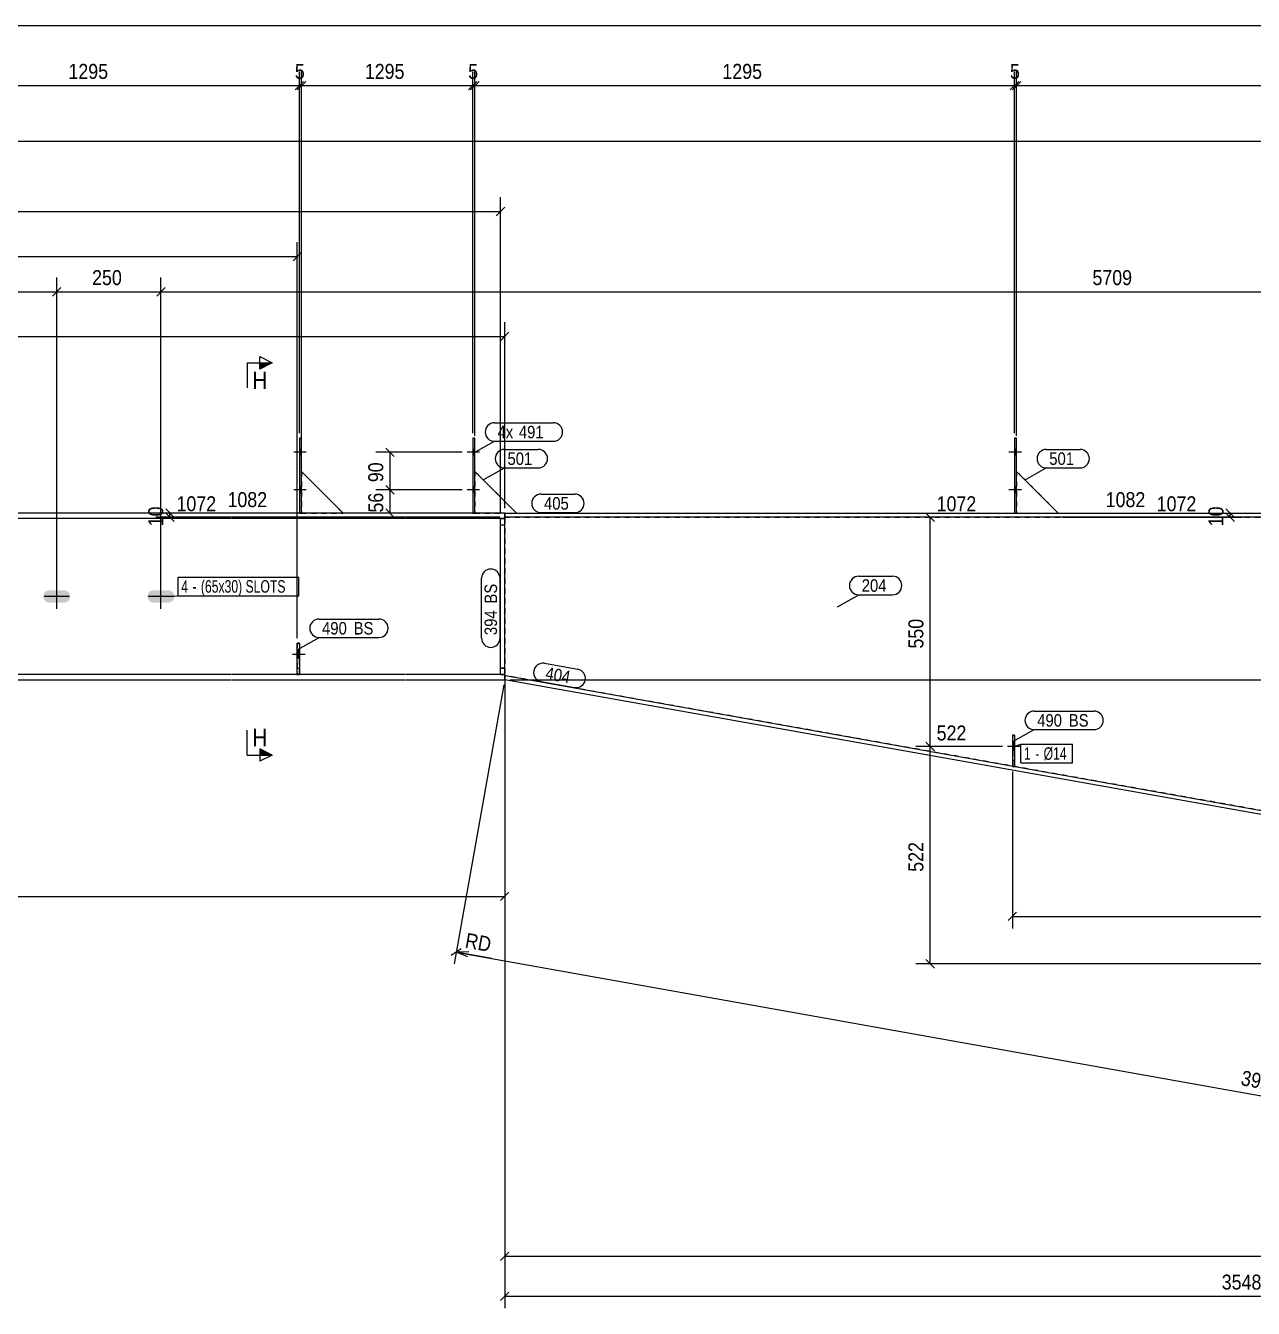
# Model space of a CAD drawing. Header units: millimetres. Extents: x 2 to 1174, y 1 to 825.
# Drawn here: x 625.7 to 871.2, y 282.7 to 539.2 of the extents above; entities that cross this region are included whole.
import ezdxf

# ---------------------------------------------------------------- set-up
doc = ezdxf.new("R2010")
doc.units = ezdxf.units.MM
for name, pattern in [('XKITLINE00', [0]), ('XKITLINE01', [4, 1, -1, 1, -1]), ('XKITLINE02', [4, 2, -2])]:
    doc.linetypes.add(name, pattern=pattern)
for name, color, linetype, lineweight in [('Bolt', 3, 'Continuous', 0), ('BoltMark', 7, 'Continuous', 0), ('Dimensions', 7, 'Continuous', 0), ('Part', 2, 'Continuous', 0), ('PartMark', 7, 'Continuous', 0), ('Section', 6, 'Continuous', 0)]:
    doc.layers.add(name, color=color, linetype=linetype, lineweight=lineweight)
doc.styles.add('ARIAL', font='ARIAL.TTF')
doc.styles.add('ARIAL_NARROW', font='ARIALN.TTF')

# ---------------------------------------------------------------- blocks, each defined once
blk = doc.blocks.new('*A14')
at = {"layer": 'Part', "color": 2, "linetype": 'XKITLINE00', "lineweight": 0}
for p, q in [((823.82, 456.72), (823.4, 456.72)), ((823.4, 456.72), (823.4, 441.72)), ((823.82, 441.72), (823.82, 456.72))]:
    blk.add_line(p, q, dxfattribs=at)
at = {"layer": 'Part', "color": 7, "linetype": 'XKITLINE01', "lineweight": 0}
blk.add_line((823.4, 441.72), (823.82, 441.72), dxfattribs=at)
blk = doc.blocks.new('*A44')
at = {"layer": 'Part', "color": 2, "linetype": 'XKITLINE00', "lineweight": 0}
for p, q in [((679.99, 409.47), (679.99, 415.72)), ((679.99, 415.72), (680.4, 415.72)), ((680.4, 415.72), (680.4, 409.47))]:
    blk.add_line(p, q, dxfattribs=at)
at = {"layer": 'Part', "color": 7, "linetype": 'XKITLINE01', "lineweight": 0}
for p, q in [((679.99, 410.72), (680.4, 410.72)), ((680.4, 409.47), (679.99, 409.47))]:
    blk.add_line(p, q, dxfattribs=at)
blk = doc.blocks.new('*A45')
at = {"layer": 'Part', "color": 7, "linetype": 'XKITLINE01', "lineweight": 0}
for p, q in [((679.99, 415.72), (679.99, 409.47)), ((680.4, 415.72), (679.99, 415.72)), ((680.4, 409.47), (680.4, 415.72)), ((679.99, 410.72), (680.4, 410.72)), ((679.99, 409.47), (680.4, 409.47))]:
    blk.add_line(p, q, dxfattribs=at)
blk = doc.blocks.new('*A46')
at = {"layer": 'Part', "color": 2, "linetype": 'XKITLINE00', "lineweight": 0}
blk.add_line((689.15, 441.72), (680.82, 450.06), dxfattribs=at)
at = {"layer": 'Part', "color": 7, "linetype": 'XKITLINE01', "lineweight": 0}
for p, q in [((680.82, 450.06), (680.82, 441.72)), ((680.82, 450.06), (680.82, 450.06)), ((680.82, 450.06), (689.15, 441.72)), ((680.82, 441.72), (680.82, 450.06)), ((680.82, 441.72), (689.15, 441.72))]:
    blk.add_line(p, q, dxfattribs=at)
blk = doc.blocks.new('*A47')
at = {"layer": 'Part', "color": 2, "linetype": 'XKITLINE00', "lineweight": 0}
for p, q in [((680.82, 456.72), (680.4, 456.72)), ((680.4, 456.72), (680.4, 441.72)), ((680.82, 441.72), (680.82, 456.72))]:
    blk.add_line(p, q, dxfattribs=at)
at = {"layer": 'Part', "color": 7, "linetype": 'XKITLINE01', "lineweight": 0}
blk.add_line((680.4, 441.72), (680.82, 441.72), dxfattribs=at)
blk = doc.blocks.new('*A54')
at = {"layer": 'Part', "color": 7, "linetype": 'XKITLINE01', "lineweight": 0}
for p, q in [((721.47, 409.24), (721.47, 440.89)), ((721.47, 440.89), (1054.04, 440.89)), ((1044.62, 351.58), (721.61, 409.21))]:
    blk.add_line(p, q, dxfattribs=at)
at = {"layer": 'Part', "color": 2, "linetype": 'XKITLINE00', "lineweight": 0}
blk.add_line((721.61, 409.21), (721.47, 409.24), dxfattribs=at)
blk = doc.blocks.new('*A55')
at = {"layer": 'Part', "color": 2, "linetype": 'XKITLINE00', "lineweight": 0}
for p, q in [((720.63, 409.47), (720.63, 440.64)), ((721.47, 409.47), (721.47, 440.64))]:
    blk.add_line(p, q, dxfattribs=at)
at = {"layer": 'Part', "color": 7, "linetype": 'XKITLINE01', "lineweight": 0}
for p, q in [((720.63, 440.64), (721.47, 440.64)), ((720.63, 439.39), (721.47, 439.39)), ((720.63, 410.72), (721.47, 410.72)), ((720.63, 409.47), (721.47, 409.47))]:
    blk.add_line(p, q, dxfattribs=at)
blk = doc.blocks.new('*A56')
at = {"layer": 'Part', "color": 7, "linetype": 'XKITLINE01', "lineweight": 0}
for p, q in [((720.63, 409.47), (720.63, 440.64)), ((720.63, 440.64), (721.47, 440.64)), ((720.63, 439.39), (721.47, 439.39)), ((721.47, 440.64), (721.47, 409.47)), ((721.47, 410.72), (720.63, 410.72)), ((721.47, 409.47), (720.63, 409.47))]:
    blk.add_line(p, q, dxfattribs=at)
blk = doc.blocks.new('*A57')
at = {"layer": 'Part', "color": 2, "linetype": 'XKITLINE00', "lineweight": 0}
for p, q in [((721.47, 408.39), (721.61, 409.21)), ((1044.47, 350.76), (721.47, 408.39)), ((721.61, 409.21), (1044.62, 351.58))]:
    blk.add_line(p, q, dxfattribs=at)
blk = doc.blocks.new('*A58')
at = {"layer": 'Part', "color": 2, "linetype": 'XKITLINE00', "lineweight": 0}
for p, q in [((721.47, 441.72), (1054.04, 441.72)), ((721.47, 440.89), (721.47, 441.72)), ((1054.04, 440.89), (721.47, 440.89))]:
    blk.add_line(p, q, dxfattribs=at)
blk = doc.blocks.new('*A63')
at = {"layer": 'Bolt'}
for points in [[(629.27, 424.58), (629.18, 425.06), (629.27, 425.53), (629.54, 425.94), (629.95, 426.21), (630.43, 426.31), (633.34, 426.31), (633.82, 426.21), (634.23, 425.94), (634.5, 425.53), (634.59, 425.06), (634.5, 424.58), (634.23, 424.17), (633.82, 423.9), (633.34, 423.81), (630.43, 423.81), (629.95, 423.9), (629.54, 424.17)], [(650.11, 424.58), (650.01, 425.06), (650.11, 425.53), (650.38, 425.94), (650.78, 426.21), (651.26, 426.31), (654.18, 426.31), (654.66, 426.21), (655.06, 425.94), (655.33, 425.53), (655.43, 425.06), (655.33, 424.58), (655.06, 424.17), (654.66, 423.9), (654.18, 423.81), (651.26, 423.81), (650.78, 423.9), (650.38, 424.17)]]:
    blk.add_hatch(color=3, dxfattribs=at).paths.add_polyline_path(points, flags=17)
at = {"layer": 'Bolt', "color": 3, "linetype": 'XKITLINE00', "lineweight": 0}
for p, q in [((631.89, 422.56), (631.89, 427.56)), ((652.72, 422.56), (652.72, 427.56)), ((634.39, 425.06), (629.39, 425.06)), ((655.22, 425.06), (650.22, 425.06))]:
    blk.add_line(p, q, dxfattribs=at)
blk = doc.blocks.new('*A69')
at = {"layer": 'Bolt'}
for points in [[(715.07, 454.47), (715.49, 454.47), (715.49, 453.31), (715.07, 453.31)], [(715.07, 454.47), (715.49, 454.47), (715.49, 453.31), (715.07, 453.31)], [(715.07, 446.97), (715.49, 446.97), (715.49, 445.81), (715.07, 445.81)], [(715.07, 446.97), (715.49, 446.97), (715.49, 445.81), (715.07, 445.81)]]:
    blk.add_hatch(color=3, dxfattribs=at).paths.add_polyline_path(points, flags=17)
at = {"layer": 'Bolt', "color": 3, "linetype": 'XKITLINE00', "lineweight": 0}
for p, q in [((715.49, 454.47), (715.07, 454.47)), ((715.49, 454.47), (715.07, 454.47)), ((716.45, 453.89), (713.95, 453.89)), ((716.45, 453.89), (713.95, 453.89)), ((715.49, 453.31), (715.07, 453.31)), ((715.49, 453.31), (715.07, 453.31)), ((715.49, 446.97), (715.07, 446.97)), ((715.49, 446.97), (715.07, 446.97)), ((716.45, 446.39), (713.95, 446.39)), ((716.45, 446.39), (713.95, 446.39)), ((715.49, 445.81), (715.07, 445.81)), ((715.49, 445.81), (715.07, 445.81))]:
    blk.add_line(p, q, dxfattribs=at)
blk = doc.blocks.new('*A70')
at = {"layer": 'Bolt'}
blk.add_hatch(color=3, dxfattribs=at).paths.add_polyline_path([(823.4, 394.23), (822.99, 394.23), (822.99, 395.87), (823.4, 395.87)], flags=17)
at = {"layer": 'Bolt', "color": 3, "linetype": 'XKITLINE00', "lineweight": 0}
for p, q in [((823.4, 395.87), (822.99, 395.87)), ((824.53, 395.05), (822.03, 395.05)), ((823.4, 394.23), (822.99, 394.23))]:
    blk.add_line(p, q, dxfattribs=at)
blk = doc.blocks.new('*A71')
at = {"layer": 'Bolt', "color": 3, "linetype": 'XKITLINE02', "lineweight": 0}
for p, q in [((823.4, 395.87), (822.99, 395.87)), ((824.53, 395.05), (822.03, 395.05)), ((823.4, 394.23), (822.99, 394.23))]:
    blk.add_line(p, q, dxfattribs=at)
blk = doc.blocks.new('*A72')
at = {"layer": 'Bolt'}
for points in [[(823.4, 454.47), (823.82, 454.47), (823.82, 453.31), (823.4, 453.31)], [(823.4, 454.47), (823.82, 454.47), (823.82, 453.31), (823.4, 453.31)], [(823.4, 446.97), (823.82, 446.97), (823.82, 445.81), (823.4, 445.81)], [(823.4, 446.97), (823.82, 446.97), (823.82, 445.81), (823.4, 445.81)]]:
    blk.add_hatch(color=3, dxfattribs=at).paths.add_polyline_path(points, flags=17)
at = {"layer": 'Bolt', "color": 3, "linetype": 'XKITLINE00', "lineweight": 0}
for p, q in [((823.82, 454.47), (823.4, 454.47)), ((823.82, 454.47), (823.4, 454.47)), ((824.79, 453.89), (822.29, 453.89)), ((824.79, 453.89), (822.29, 453.89)), ((823.82, 453.31), (823.4, 453.31)), ((823.82, 453.31), (823.4, 453.31)), ((823.82, 446.97), (823.4, 446.97)), ((823.82, 446.97), (823.4, 446.97)), ((824.79, 446.39), (822.29, 446.39)), ((824.79, 446.39), (822.29, 446.39)), ((823.82, 445.81), (823.4, 445.81)), ((823.82, 445.81), (823.4, 445.81))]:
    blk.add_line(p, q, dxfattribs=at)
blk = doc.blocks.new('*A91')
at = {"layer": 'Bolt'}
blk.add_hatch(color=3, dxfattribs=at).paths.add_polyline_path([(680.4, 412.65), (679.99, 412.65), (679.99, 414.29), (680.4, 414.29)], flags=17)
at = {"layer": 'Bolt', "color": 3, "linetype": 'XKITLINE00', "lineweight": 0}
for p, q in [((681.53, 413.47), (679.03, 413.47)), ((680.4, 414.29), (679.99, 414.29)), ((680.4, 412.65), (679.99, 412.65))]:
    blk.add_line(p, q, dxfattribs=at)
blk = doc.blocks.new('*A92')
at = {"layer": 'Bolt', "color": 3, "linetype": 'XKITLINE02', "lineweight": 0}
for p, q in [((681.53, 413.47), (679.03, 413.47)), ((680.4, 414.29), (679.99, 414.29)), ((680.4, 412.65), (679.99, 412.65))]:
    blk.add_line(p, q, dxfattribs=at)
blk = doc.blocks.new('*A93')
at = {"layer": 'Bolt'}
for points in [[(680.4, 454.47), (680.82, 454.47), (680.82, 453.31), (680.4, 453.31)], [(680.4, 454.47), (680.82, 454.47), (680.82, 453.31), (680.4, 453.31)], [(680.4, 446.97), (680.82, 446.97), (680.82, 445.81), (680.4, 445.81)], [(680.4, 446.97), (680.82, 446.97), (680.82, 445.81), (680.4, 445.81)]]:
    blk.add_hatch(color=3, dxfattribs=at).paths.add_polyline_path(points, flags=17)
at = {"layer": 'Bolt', "color": 3, "linetype": 'XKITLINE00', "lineweight": 0}
for p, q in [((680.82, 454.47), (680.4, 454.47)), ((680.82, 454.47), (680.4, 454.47)), ((681.79, 453.89), (679.29, 453.89)), ((681.79, 453.89), (679.29, 453.89)), ((680.82, 453.31), (680.4, 453.31)), ((680.82, 453.31), (680.4, 453.31)), ((680.82, 446.97), (680.4, 446.97)), ((680.82, 446.97), (680.4, 446.97)), ((681.79, 446.39), (679.29, 446.39)), ((681.79, 446.39), (679.29, 446.39)), ((680.82, 445.81), (680.4, 445.81)), ((680.82, 445.81), (680.4, 445.81))]:
    blk.add_line(p, q, dxfattribs=at)
blk = doc.blocks.new('*A96')
at = {"layer": 'Part', "color": 2, "linetype": 'XKITLINE00', "lineweight": 0}
for p, q in [((666.72, 441.72), (617.89, 441.72)), ((701.65, 441.72), (666.82, 441.72)), ((721.47, 441.72), (701.75, 441.72)), ((666.72, 440.64), (617.89, 440.64)), ((701.65, 440.64), (666.82, 440.64)), ((721.47, 440.64), (701.75, 440.64)), ((721.47, 440.89), (721.47, 440.64)), ((666.72, 409.47), (617.89, 409.47)), ((617.89, 408.39), (666.72, 408.39)), ((701.65, 409.47), (666.82, 409.47)), ((666.82, 408.39), (701.65, 408.39)), ((721.47, 409.47), (701.75, 409.47)), ((701.75, 408.39), (721.47, 408.39)), ((721.47, 408.39), (721.47, 409.47))]:
    blk.add_line(p, q, dxfattribs=at)
at = {"layer": 'Part', "color": 7, "linetype": 'XKITLINE01', "lineweight": 0}
for p, q in [((721.47, 441.72), (721.47, 440.89)), ((721.47, 440.64), (721.47, 409.47))]:
    blk.add_line(p, q, dxfattribs=at)
blk = doc.blocks.new('*A103')
at = {"layer": 'Part', "color": 2, "linetype": 'XKITLINE00', "lineweight": 0}
blk.add_line((723.82, 441.72), (715.49, 450.06), dxfattribs=at)
at = {"layer": 'Part', "color": 7, "linetype": 'XKITLINE01', "lineweight": 0}
for p, q in [((715.49, 450.06), (715.49, 441.72)), ((715.49, 450.06), (715.49, 450.06)), ((715.49, 450.06), (723.82, 441.72)), ((715.49, 441.72), (715.49, 450.06)), ((715.49, 441.72), (723.82, 441.72))]:
    blk.add_line(p, q, dxfattribs=at)
blk = doc.blocks.new('*A104')
at = {"layer": 'Part', "color": 2, "linetype": 'XKITLINE00', "lineweight": 0}
for p, q in [((715.49, 456.72), (715.07, 456.72)), ((715.07, 456.72), (715.07, 441.72)), ((715.49, 441.72), (715.49, 456.72))]:
    blk.add_line(p, q, dxfattribs=at)
at = {"layer": 'Part', "color": 7, "linetype": 'XKITLINE01', "lineweight": 0}
blk.add_line((715.07, 441.72), (715.49, 441.72), dxfattribs=at)
blk = doc.blocks.new('*A105')
at = {"layer": 'Part', "color": 2, "linetype": 'XKITLINE00', "lineweight": 0}
for p, q in [((823.4, 397.3), (822.99, 397.3)), ((822.99, 397.3), (822.99, 391.12)), ((823.4, 397.3), (823.4, 391.05))]:
    blk.add_line(p, q, dxfattribs=at)
at = {"layer": 'Part', "color": 7, "linetype": 'XKITLINE01', "lineweight": 0}
for p, q in [((822.99, 392.3), (823.4, 392.3)), ((822.99, 391.05), (822.99, 391.12)), ((823.4, 391.05), (822.99, 391.05))]:
    blk.add_line(p, q, dxfattribs=at)
blk = doc.blocks.new('*A106')
at = {"layer": 'Part', "color": 7, "linetype": 'XKITLINE01', "lineweight": 0}
for p, q in [((822.99, 397.3), (822.99, 391.05)), ((823.4, 397.3), (822.99, 397.3)), ((823.4, 391.05), (823.4, 397.3)), ((822.99, 392.3), (823.4, 392.3)), ((822.99, 391.05), (823.4, 391.05))]:
    blk.add_line(p, q, dxfattribs=at)
blk = doc.blocks.new('*A107')
at = {"layer": 'Part', "color": 2, "linetype": 'XKITLINE00', "lineweight": 0}
blk.add_line((832.15, 441.72), (823.82, 450.06), dxfattribs=at)
at = {"layer": 'Part', "color": 7, "linetype": 'XKITLINE01', "lineweight": 0}
for p, q in [((823.82, 450.06), (823.82, 441.72)), ((823.82, 450.06), (823.82, 450.06)), ((823.82, 450.06), (832.15, 441.72)), ((823.82, 441.72), (823.82, 450.06)), ((823.82, 441.72), (832.15, 441.72))]:
    blk.add_line(p, q, dxfattribs=at)
blk = doc.blocks.new('*A273')
at = {"layer": 'Dimensions', "color": 7, "linetype": 'XKITLINE00', "lineweight": 0}
blk.add_line((53.67, 539.23), (1056.86, 539.23), dxfattribs=at)
blk = doc.blocks.new('*A277')
at = {"layer": 'Dimensions', "color": 7, "linetype": 'XKITLINE00', "lineweight": 0}
for p, q in [((652.72, 426.06), (652.72, 488.83)), ((653.57, 486.83), (651.87, 485.13)), ((652.72, 485.98), (1034.14, 485.98))]:
    blk.add_line(p, q, dxfattribs=at)
at = {"layer": 'Dimensions', "color": 3}
blk.add_point((652.72, 485.98), dxfattribs=at)
at = {"layer": 'Dimensions', "color": 3, "style": 'ARIAL', "width": 0.85}
blk.add_text('5709', height=3, dxfattribs=at).set_placement((838.98, 487.33))
blk = doc.blocks.new('*A278')
at = {"layer": 'Dimensions', "color": 7, "linetype": 'XKITLINE00', "lineweight": 0}
for p, q in [((680.82, 451.06), (680.82, 530.08)), ((715.07, 457.72), (715.07, 530.08)), ((681.67, 528.08), (679.97, 526.38)), ((680.82, 527.23), (715.07, 527.23)), ((715.92, 528.08), (714.22, 526.38))]:
    blk.add_line(p, q, dxfattribs=at)
at = {"layer": 'Dimensions', "color": 3}
for p in [(680.82, 527.23), (715.07, 527.23)]:
    blk.add_point(p, dxfattribs=at)
at = {"layer": 'Dimensions', "color": 3, "style": 'ARIAL', "width": 0.85}
blk.add_text('1295', height=3, dxfattribs=at).set_placement((693.49, 528.58))
blk = doc.blocks.new('*A279')
at = {"layer": 'Dimensions', "color": 7, "linetype": 'XKITLINE00', "lineweight": 0}
blk.add_line((62.53, 516.13), (1054.04, 516.13), dxfattribs=at)
blk = doc.blocks.new('*A280')
at = {"layer": 'Dimensions', "color": 7, "linetype": 'XKITLINE00', "lineweight": 0}
for p, q in [((721.48, 502.89), (719.78, 501.19)), ((720.63, 441.64), (720.63, 504.89)), ((346.72, 502.04), (720.63, 502.04))]:
    blk.add_line(p, q, dxfattribs=at)
at = {"layer": 'Dimensions', "color": 3}
blk.add_point((720.63, 502.04), dxfattribs=at)
blk = doc.blocks.new('*A281')
at = {"layer": 'Dimensions', "color": 7, "linetype": 'XKITLINE00', "lineweight": 0}
for p, q in [((714.49, 441.72), (651.68, 441.72)), ((653.68, 442.57), (655.38, 440.87)), ((653.68, 441.74), (655.38, 440.04)), ((654.53, 440.89), (654.53, 441.72)), ((720.47, 440.89), (651.68, 440.89))]:
    blk.add_line(p, q, dxfattribs=at)
at = {"layer": 'Dimensions', "color": 3}
for p in [(654.53, 441.72), (654.53, 440.89)]:
    blk.add_point(p, dxfattribs=at)
at = {"layer": 'Dimensions', "color": 3, "style": 'ARIAL', "width": 0.85}
for s, p in [('1072', (655.83, 442.09)), ('1082', (666.03, 442.92))]:
    blk.add_text(s, height=3, dxfattribs=at).set_placement(p)
blk.add_text('10', height=3, rotation=90.0002, dxfattribs=at).set_placement((653.18, 439.08))
blk = doc.blocks.new('*A282')
at = {"layer": 'Dimensions', "color": 7, "linetype": 'XKITLINE00', "lineweight": 0}
for p, q in [((697.68, 447.24), (699.38, 445.54)), ((712.95, 446.39), (695.68, 446.39)), ((698.53, 441.72), (698.53, 446.39)), ((720.47, 441.72), (695.68, 441.72)), ((697.68, 442.57), (699.38, 440.87))]:
    blk.add_line(p, q, dxfattribs=at)
at = {"layer": 'Dimensions', "color": 3}
for p in [(698.53, 446.39), (698.53, 441.72)]:
    blk.add_point(p, dxfattribs=at)
at = {"layer": 'Dimensions', "color": 3, "style": 'ARIAL', "width": 0.85}
blk.add_text('56', height=3, rotation=90.0002, dxfattribs=at).set_placement((697.18, 441.83))
blk = doc.blocks.new('*A283')
at = {"layer": 'Dimensions', "color": 7, "linetype": 'XKITLINE00', "lineweight": 0}
for p, q in [((697.68, 454.74), (699.38, 453.04)), ((712.95, 453.89), (695.68, 453.89)), ((698.53, 446.39), (698.53, 453.89)), ((697.68, 447.24), (699.38, 445.54)), ((712.95, 446.39), (695.68, 446.39))]:
    blk.add_line(p, q, dxfattribs=at)
at = {"layer": 'Dimensions', "color": 3}
for p in [(698.53, 453.89), (698.53, 446.39)]:
    blk.add_point(p, dxfattribs=at)
at = {"layer": 'Dimensions', "color": 3, "style": 'ARIAL', "width": 0.85}
blk.add_text('90', height=3, rotation=90.0002, dxfattribs=at).set_placement((697.18, 447.91))
blk = doc.blocks.new('*A284')
at = {"layer": 'Dimensions', "color": 7, "linetype": 'XKITLINE00', "lineweight": 0}
for p, q in [((721.47, 442.72), (721.47, 479.91)), ((722.31, 477.9), (720.62, 476.21)), ((62.53, 477.06), (721.47, 477.06))]:
    blk.add_line(p, q, dxfattribs=at)
at = {"layer": 'Dimensions', "color": 3}
blk.add_point((721.47, 477.06), dxfattribs=at)
blk = doc.blocks.new('*A285')
at = {"layer": 'Dimensions', "color": 7, "linetype": 'XKITLINE00', "lineweight": 0}
for p, q in [((721.47, 407.39), (721.47, 362.66)), ((96.72, 365.06), (721.47, 365.06)), ((722.31, 365.9), (720.62, 364.21))]:
    blk.add_line(p, q, dxfattribs=at)
at = {"layer": 'Dimensions', "color": 3}
blk.add_point((721.47, 365.06), dxfattribs=at)
blk = doc.blocks.new('*A291')
at = {"layer": 'Dimensions', "color": 7, "linetype": 'XKITLINE00', "lineweight": 0}
for p, q in [((631.89, 426.06), (631.89, 488.83)), ((652.72, 426.06), (652.72, 488.83)), ((632.73, 486.83), (631.04, 485.13)), ((631.89, 485.98), (652.72, 485.98)), ((653.57, 486.83), (651.87, 485.13))]:
    blk.add_line(p, q, dxfattribs=at)
at = {"layer": 'Dimensions', "color": 3}
for p in [(631.89, 485.98), (652.72, 485.98)]:
    blk.add_point(p, dxfattribs=at)
at = {"layer": 'Dimensions', "color": 3, "style": 'ARIAL', "width": 0.85}
blk.add_text('250', height=3, dxfattribs=at).set_placement((638.96, 487.33))
blk = doc.blocks.new('*A310')
at = {"layer": 'Dimensions', "color": 7, "linetype": 'XKITLINE00', "lineweight": 0}
for p, q in [((596.95, 451.06), (596.95, 530.08)), ((680.4, 457.72), (680.4, 530.08)), ((597.8, 528.08), (596.1, 526.38)), ((596.95, 527.23), (680.4, 527.23)), ((681.25, 528.08), (679.55, 526.38))]:
    blk.add_line(p, q, dxfattribs=at)
at = {"layer": 'Dimensions', "color": 3}
for p in [(596.95, 527.23), (680.4, 527.23)]:
    blk.add_point(p, dxfattribs=at)
at = {"layer": 'Dimensions', "color": 3, "style": 'ARIAL', "width": 0.85}
blk.add_text('1295', height=3, dxfattribs=at).set_placement((634.23, 528.58))
blk = doc.blocks.new('*A311')
at = {"layer": 'Dimensions', "color": 7, "linetype": 'XKITLINE00', "lineweight": 0}
for p, q in [((680.4, 457.72), (680.4, 530.08)), ((680.82, 451.06), (680.82, 530.08)), ((681.25, 528.08), (679.55, 526.38)), ((681.67, 528.08), (679.97, 526.38)), ((680.4, 527.23), (680.82, 527.23))]:
    blk.add_line(p, q, dxfattribs=at)
at = {"layer": 'Dimensions', "color": 3}
for p in [(680.4, 527.23), (680.82, 527.23)]:
    blk.add_point(p, dxfattribs=at)
at = {"layer": 'Dimensions', "color": 3, "style": 'ARIAL', "width": 0.85}
blk.add_text('5', height=3, dxfattribs=at).set_placement((679.5, 528.58))
blk = doc.blocks.new('*A315')
at = {"layer": 'Dimensions', "color": 7, "linetype": 'XKITLINE00', "lineweight": 0}
for p, q in [((561.45, 416.72), (561.45, 495.91)), ((679.99, 416.72), (679.99, 495.91)), ((562.3, 493.9), (560.6, 492.21)), ((561.45, 493.06), (679.99, 493.06)), ((680.83, 493.9), (679.14, 492.21))]:
    blk.add_line(p, q, dxfattribs=at)
at = {"layer": 'Dimensions', "color": 3}
for p in [(561.45, 493.06), (679.99, 493.06)]:
    blk.add_point(p, dxfattribs=at)
at = {"layer": 'Dimensions', "color": 3, "style": 'ARIAL', "width": 0.85}
blk.add_text('2600', height=3, dxfattribs=at).set_placement((616.27, 494.41))
blk = doc.blocks.new('*A321')
at = {"layer": 'BoltMark', "color": 7, "linetype": 'XKITLINE00', "lineweight": 0}
for p, q in [((656.18, 428.91), (680.3, 428.91)), ((656.18, 425.21), (656.18, 428.91)), ((680.3, 425.21), (680.3, 428.91)), ((652.72, 425.06), (656.18, 425.21)), ((656.18, 425.21), (680.3, 425.21))]:
    blk.add_line(p, q, dxfattribs=at)
at = {"layer": 'BoltMark', "color": 3, "style": 'ARIAL_NARROW', "width": 0.85}
for s, p in [('4', (656.78, 425.81)), ('-', (659.05, 425.81)), ('(65x30) SLOTS', (660.71, 425.81))]:
    blk.add_text(s, height=2.5, dxfattribs=at).set_placement(p)
blk = doc.blocks.new('*A328')
at = {"layer": 'PartMark', "color": 7, "linetype": 'XKITLINE00', "lineweight": 0}
for p, q in [((684.34, 420.54), (696.3, 420.54)), ((680.09, 414.45), (684.34, 416.84)), ((684.34, 416.84), (696.3, 416.84))]:
    blk.add_line(p, q, dxfattribs=at)
for centre, start, end in [((684.34, 418.69), 90, 270), ((696.3, 418.69), 270, 90)]:
    blk.add_arc(centre, 1.85, start, end, dxfattribs=at)
at = {"layer": 'PartMark', "color": 3, "style": 'ARIAL', "width": 0.85}
for s, p in [('490', (684.94, 417.44)), ('BS', (691.25, 417.44))]:
    blk.add_text(s, height=2.5, dxfattribs=at).set_placement(p)
blk = doc.blocks.new('*A337')
at = {"layer": 'Section'}
for points in [[(672.49, 471.78), (674.99, 471.78), (672.49, 470.53)], [(672.49, 394.58), (674.99, 393.33), (672.49, 393.33)]]:
    blk.add_hatch(color=3, dxfattribs=at).paths.add_polyline_path(points, flags=17)
at = {"layer": 'Section', "color": 3, "linetype": 'XKITLINE00', "lineweight": 0}
for p, q in [((672.49, 470.53), (672.49, 473.03)), ((672.49, 473.03), (674.99, 471.78)), ((674.99, 471.78), (672.49, 470.53)), ((674.99, 393.33), (672.49, 394.58)), ((672.49, 394.58), (672.49, 392.08)), ((674.99, 393.33), (672.49, 392.08))]:
    blk.add_line(p, q, dxfattribs=at)
at = {"layer": 'Section', "color": 1, "linetype": 'XKITLINE00', "lineweight": 0}
for p, q in [((669.99, 471.78), (669.99, 466.78)), ((669.99, 471.78), (674.99, 471.78)), ((669.99, 393.33), (669.99, 398.33)), ((669.99, 393.33), (674.99, 393.33))]:
    blk.add_line(p, q, dxfattribs=at)
at = {"layer": 'Section', "color": 7, "style": 'ARIAL', "width": 0.85}
for p in [(670.99, 466.53), (670.99, 395.08)]:
    blk.add_text('H', height=3.5, dxfattribs=at).set_placement(p)
blk = doc.blocks.new('*A344')
at = {"layer": 'Dimensions', "color": 7, "linetype": 'XKITLINE00', "lineweight": 0}
for p, q in [((429.65, 426.06), (429.65, 488.83)), ((631.89, 426.06), (631.89, 488.83)), ((430.5, 486.83), (428.8, 485.13)), ((429.65, 485.98), (631.89, 485.98)), ((632.73, 486.83), (631.04, 485.13))]:
    blk.add_line(p, q, dxfattribs=at)
at = {"layer": 'Dimensions', "color": 3}
for p in [(429.65, 485.98), (631.89, 485.98)]:
    blk.add_point(p, dxfattribs=at)
at = {"layer": 'Dimensions', "color": 3, "style": 'ARIAL', "width": 0.85}
blk.add_text('6035', height=3, dxfattribs=at).set_placement((526.32, 487.33))
blk = doc.blocks.new('*A347')
at = {"layer": 'Dimensions', "color": 7, "linetype": 'XKITLINE00', "lineweight": 0}
for p, q in [((715.07, 457.72), (715.07, 530.08)), ((715.49, 457.19), (715.49, 530.08)), ((715.92, 528.08), (714.22, 526.38)), ((716.33, 528.08), (714.64, 526.38)), ((715.07, 527.23), (715.49, 527.23))]:
    blk.add_line(p, q, dxfattribs=at)
at = {"layer": 'Dimensions', "color": 3}
for p in [(715.07, 527.23), (715.49, 527.23)]:
    blk.add_point(p, dxfattribs=at)
at = {"layer": 'Dimensions', "color": 3, "style": 'ARIAL', "width": 0.85}
blk.add_text('5', height=3, dxfattribs=at).set_placement((714.16, 528.58))
blk = doc.blocks.new('*A348')
at = {"layer": 'Dimensions', "color": 7, "linetype": 'XKITLINE00', "lineweight": 0}
for p, q in [((715.49, 457.19), (715.49, 530.08)), ((823.4, 457.72), (823.4, 530.08)), ((716.33, 528.08), (714.64, 526.38)), ((715.49, 527.23), (823.4, 527.23)), ((824.25, 528.08), (822.55, 526.38))]:
    blk.add_line(p, q, dxfattribs=at)
at = {"layer": 'Dimensions', "color": 3}
for p in [(715.49, 527.23), (823.4, 527.23)]:
    blk.add_point(p, dxfattribs=at)
at = {"layer": 'Dimensions', "color": 3, "style": 'ARIAL', "width": 0.85}
blk.add_text('1295', height=3, dxfattribs=at).set_placement((764.99, 528.58))
blk = doc.blocks.new('*A349')
at = {"layer": 'Dimensions', "color": 7, "linetype": 'XKITLINE00', "lineweight": 0}
for p, q in [((823.4, 457.72), (823.4, 530.08)), ((823.82, 457.19), (823.82, 530.08)), ((824.25, 528.08), (822.55, 526.38)), ((824.67, 528.08), (822.97, 526.38)), ((823.4, 527.23), (823.82, 527.23))]:
    blk.add_line(p, q, dxfattribs=at)
at = {"layer": 'Dimensions', "color": 3}
for p in [(823.4, 527.23), (823.82, 527.23)]:
    blk.add_point(p, dxfattribs=at)
at = {"layer": 'Dimensions', "color": 3, "style": 'ARIAL', "width": 0.85}
blk.add_text('5', height=3, dxfattribs=at).set_placement((822.5, 528.58))
blk = doc.blocks.new('*A350')
at = {"layer": 'Dimensions', "color": 7, "linetype": 'XKITLINE00', "lineweight": 0}
for p, q in [((823.82, 457.19), (823.82, 530.08)), ((931.74, 457.72), (931.74, 530.08)), ((824.67, 528.08), (822.97, 526.38)), ((823.82, 527.23), (931.74, 527.23)), ((932.58, 528.08), (930.89, 526.38))]:
    blk.add_line(p, q, dxfattribs=at)
at = {"layer": 'Dimensions', "color": 3}
for p in [(823.82, 527.23), (931.74, 527.23)]:
    blk.add_point(p, dxfattribs=at)
at = {"layer": 'Dimensions', "color": 3, "style": 'ARIAL', "width": 0.85}
blk.add_text('1295', height=3, dxfattribs=at).set_placement((873.33, 528.58))
blk = doc.blocks.new('*A357')
at = {"layer": 'Dimensions', "color": 7, "linetype": 'XKITLINE00', "lineweight": 0}
for p, q in [((721.47, 407.39), (721.47, 290.66)), ((722.31, 293.9), (720.62, 292.21)), ((721.47, 293.06), (1044.47, 293.06))]:
    blk.add_line(p, q, dxfattribs=at)
at = {"layer": 'Dimensions', "color": 3}
blk.add_point((721.47, 293.06), dxfattribs=at)
blk = doc.blocks.new('*A358')
at = {"layer": 'Dimensions', "color": 7, "linetype": 'XKITLINE00', "lineweight": 0}
for p, q in [((822.99, 390.05), (822.99, 358.66)), ((930.9, 370.72), (930.9, 358.66)), ((823.83, 361.9), (822.14, 360.21)), ((931.75, 361.9), (930.05, 360.21)), ((822.99, 361.06), (930.9, 361.06))]:
    blk.add_line(p, q, dxfattribs=at)
at = {"layer": 'Dimensions', "color": 3}
for p in [(822.99, 361.06), (930.9, 361.06)]:
    blk.add_point(p, dxfattribs=at)
at = {"layer": 'Dimensions', "color": 3, "style": 'ARIAL', "width": 0.85}
blk.add_text('1295', height=3, dxfattribs=at).set_placement((872.49, 362.41))
blk = doc.blocks.new('*A359')
at = {"layer": 'Dimensions', "color": 7, "linetype": 'XKITLINE00', "lineweight": 0}
for p, q in [((721.29, 407.4), (711.33, 351.55)), ((721.29, 407.4), (711.33, 351.55)), ((712.73, 354.6), (710.76, 353.23)), ((714.3, 353.97), (711.75, 353.92)), ((711.75, 353.92), (1033.58, 296.49)), ((714.12, 352.99), (711.75, 353.92)), ((718.86, 352.65), (711.75, 353.92))]:
    blk.add_line(p, q, dxfattribs=at)
at = {"layer": 'Dimensions', "color": 3}
blk.add_point((711.75, 353.92), dxfattribs=at)
at = {"layer": 'Dimensions', "color": 7}
blk.add_point((711.75, 353.92), dxfattribs=at)
at = {"layer": 'Dimensions', "color": 3, "style": 'ARIAL', "width": 0.85}
for s, p in [('RD', (713.38, 354.84)), ('3923', (868.52, 327.32))]:
    blk.add_text(s, height=3, rotation=-10.1184, dxfattribs=at).set_placement(p)
blk = doc.blocks.new('*A368')
at = {"layer": 'Dimensions', "color": 7, "linetype": 'XKITLINE00', "lineweight": 0}
for p, q in [((833.15, 441.72), (868.93, 441.72)), ((865.68, 442.57), (867.38, 440.87)), ((865.68, 441.74), (867.38, 440.04)), ((866.53, 440.89), (866.53, 441.72)), ((833.15, 440.89), (868.93, 440.89))]:
    blk.add_line(p, q, dxfattribs=at)
at = {"layer": 'Dimensions', "color": 3}
for p in [(866.53, 441.72), (866.53, 440.89)]:
    blk.add_point(p, dxfattribs=at)
at = {"layer": 'Dimensions', "color": 3, "style": 'ARIAL', "width": 0.85}
for s, p in [('1082', (841.63, 442.92)), ('1072', (851.83, 442.09))]:
    blk.add_text(s, height=3, dxfattribs=at).set_placement(p)
blk.add_text('10', height=3, rotation=90.0002, dxfattribs=at).set_placement((865.18, 439.08))
blk = doc.blocks.new('*A370')
at = {"layer": 'Dimensions', "color": 7, "linetype": 'XKITLINE00', "lineweight": 0}
blk.add_line((722.47, 408.39), (1076.93, 408.39), dxfattribs=at)
blk = doc.blocks.new('*A373')
at = {"layer": 'Dimensions', "color": 7, "linetype": 'XKITLINE00', "lineweight": 0}
for p, q in [((805.68, 395.9), (807.38, 394.2)), ((821.03, 395.05), (803.68, 395.05)), ((806.53, 351.58), (806.53, 395.05)), ((1043.62, 351.58), (803.68, 351.58)), ((805.68, 352.43), (807.38, 350.73))]:
    blk.add_line(p, q, dxfattribs=at)
at = {"layer": 'Dimensions', "color": 3}
for p in [(806.53, 395.05), (806.53, 351.58)]:
    blk.add_point(p, dxfattribs=at)
at = {"layer": 'Dimensions', "color": 3, "style": 'ARIAL', "width": 0.85}
blk.add_text('522', height=3, dxfattribs=at).set_placement((807.83, 396.25))
blk.add_text('522', height=3, rotation=90.0002, dxfattribs=at).set_placement((805.18, 369.98))
blk = doc.blocks.new('*A374')
at = {"layer": 'Dimensions', "color": 7, "linetype": 'XKITLINE00', "lineweight": 0}
for p, q in [((805.68, 441.74), (807.38, 440.04)), ((821.03, 440.89), (803.68, 440.89)), ((806.53, 395.05), (806.53, 440.89)), ((805.68, 395.9), (807.38, 394.2)), ((821.03, 395.05), (803.68, 395.05))]:
    blk.add_line(p, q, dxfattribs=at)
at = {"layer": 'Dimensions', "color": 3}
for p in [(806.53, 440.89), (806.53, 395.05)]:
    blk.add_point(p, dxfattribs=at)
at = {"layer": 'Dimensions', "color": 3, "style": 'ARIAL', "width": 0.85}
blk.add_text('1072', height=3, dxfattribs=at).set_placement((807.83, 442.09))
blk.add_text('550', height=3, rotation=90.0002, dxfattribs=at).set_placement((805.18, 414.63))
blk = doc.blocks.new('*A391')
at = {"layer": 'BoltMark', "color": 7, "linetype": 'XKITLINE00', "lineweight": 0}
for p, q in [((823.28, 395.05), (824.69, 395.48)), ((824.69, 395.48), (834.99, 395.48)), ((824.69, 391.78), (824.69, 395.48)), ((834.99, 391.78), (834.99, 395.48)), ((824.69, 391.78), (834.99, 391.78))]:
    blk.add_line(p, q, dxfattribs=at)
at = {"layer": 'BoltMark', "color": 3, "style": 'ARIAL_NARROW', "width": 0.85}
for s, p in [('1', (825.29, 392.38)), ('-', (827.56, 392.38)), ('Ø14', (829.22, 392.38))]:
    blk.add_text(s, height=2.5, dxfattribs=at).set_placement(p)
blk = doc.blocks.new('*A392')
at = {"layer": 'PartMark', "color": 7, "linetype": 'XKITLINE00', "lineweight": 0}
for p, q in [((729.42, 411.68), (736.07, 410.49)), ((728.77, 408.03), (735.42, 406.85))]:
    blk.add_line(p, q, dxfattribs=at)
for centre, start, end in [((729.09, 409.86), 79.8838, 259.8838), ((735.75, 408.67), 259.8838, 79.8838)]:
    blk.add_arc(centre, 1.85, start, end, dxfattribs=at)
at = {"layer": 'PartMark', "color": 3, "style": 'ARIAL', "width": 0.85}
blk.add_text('404', height=2.5, rotation=-10.1184, dxfattribs=at).set_placement((729.46, 408.52))
blk = doc.blocks.new('*A393')
at = {"layer": 'PartMark', "color": 7, "linetype": 'XKITLINE00', "lineweight": 0}
for p, q in [((728.72, 445.52), (735.48, 445.52)), ((728.72, 441.82), (735.48, 441.82))]:
    blk.add_line(p, q, dxfattribs=at)
for centre, start, end in [((728.72, 443.67), 90, 270), ((735.48, 443.67), 270, 90)]:
    blk.add_arc(centre, 1.85, start, end, dxfattribs=at)
at = {"layer": 'PartMark', "color": 3, "style": 'ARIAL', "width": 0.85}
blk.add_text('405', height=2.5, dxfattribs=at).set_placement((729.32, 442.42))
blk = doc.blocks.new('*A396')
at = {"layer": 'PartMark', "color": 7, "linetype": 'XKITLINE00', "lineweight": 0}
for p, q in [((792.25, 429.09), (799.01, 429.09)), ((788.01, 423), (792.25, 425.39)), ((792.25, 425.39), (799.01, 425.39))]:
    blk.add_line(p, q, dxfattribs=at)
for centre, start, end in [((792.25, 427.24), 90, 270), ((799.01, 427.24), 270, 90)]:
    blk.add_arc(centre, 1.85, start, end, dxfattribs=at)
at = {"layer": 'PartMark', "color": 3, "style": 'ARIAL', "width": 0.85}
blk.add_text('204', height=2.5, dxfattribs=at).set_placement((792.85, 425.99))
blk = doc.blocks.new('*A397')
at = {"layer": 'PartMark', "color": 7, "linetype": 'XKITLINE00', "lineweight": 0}
for p, q in [((829.75, 454.46), (836.52, 454.46)), ((825.51, 448.36), (829.75, 450.76)), ((829.75, 450.76), (836.52, 450.76))]:
    blk.add_line(p, q, dxfattribs=at)
for centre, start, end in [((829.75, 452.61), 90, 270), ((836.52, 452.61), 270, 90)]:
    blk.add_arc(centre, 1.85, start, end, dxfattribs=at)
at = {"layer": 'PartMark', "color": 3, "style": 'ARIAL', "width": 0.85}
blk.add_text('501', height=2.5, dxfattribs=at).set_placement((830.35, 451.36))
blk = doc.blocks.new('*A400')
at = {"layer": 'PartMark', "color": 7, "linetype": 'XKITLINE00', "lineweight": 0}
for p, q in [((721.42, 454.46), (728.18, 454.46)), ((717.18, 448.36), (721.42, 450.76)), ((721.42, 450.76), (728.18, 450.76))]:
    blk.add_line(p, q, dxfattribs=at)
for centre, start, end in [((721.42, 452.61), 90, 270), ((728.18, 452.61), 270, 90)]:
    blk.add_arc(centre, 1.85, start, end, dxfattribs=at)
at = {"layer": 'PartMark', "color": 3, "style": 'ARIAL', "width": 0.85}
blk.add_text('501', height=2.5, dxfattribs=at).set_placement((722.02, 451.36))
blk = doc.blocks.new('*A401')
at = {"layer": 'PartMark', "color": 7, "linetype": 'XKITLINE00', "lineweight": 0}
for p, q in [((719.42, 459.79), (731.2, 459.79)), ((715.18, 453.7), (719.42, 456.09)), ((719.42, 456.09), (731.2, 456.09))]:
    blk.add_line(p, q, dxfattribs=at)
for centre, start, end in [((719.42, 457.94), 90, 270), ((731.2, 457.94), 270, 90)]:
    blk.add_arc(centre, 1.85, start, end, dxfattribs=at)
at = {"layer": 'PartMark', "color": 3, "style": 'ARIAL', "width": 0.85}
for s, p in [('4x', (720.02, 456.69)), ('491', (724.29, 456.69))]:
    blk.add_text(s, height=2.5, dxfattribs=at).set_placement(p)
blk = doc.blocks.new('*A405')
at = {"layer": 'PartMark', "color": 7, "linetype": 'XKITLINE00', "lineweight": 0}
for p, q in [((827.34, 402.12), (839.3, 402.12)), ((823.09, 396.02), (827.34, 398.42)), ((827.34, 398.42), (839.3, 398.42))]:
    blk.add_line(p, q, dxfattribs=at)
for centre, start, end in [((827.34, 400.27), 90, 270), ((839.3, 400.27), 270, 90)]:
    blk.add_arc(centre, 1.85, start, end, dxfattribs=at)
at = {"layer": 'PartMark', "color": 3, "style": 'ARIAL', "width": 0.85}
for s, p in [('490', (827.94, 399.02)), ('BS', (834.25, 399.02))]:
    blk.add_text(s, height=2.5, dxfattribs=at).set_placement(p)
blk = doc.blocks.new('*A406')
at = {"layer": 'PartMark', "color": 7, "linetype": 'XKITLINE00', "lineweight": 0}
for p, q in [((716.83, 416.72), (716.83, 428.68)), ((720.53, 416.72), (720.53, 428.68))]:
    blk.add_line(p, q, dxfattribs=at)
for centre, start, end in [((718.68, 428.68), 360, 180), ((718.68, 416.72), 180, 360)]:
    blk.add_arc(centre, 1.85, start, end, dxfattribs=at)
at = {"layer": 'PartMark', "color": 3, "style": 'ARIAL', "width": 0.85}
for s, p in [('BS', (719.93, 423.63)), ('394', (719.93, 417.32))]:
    blk.add_text(s, height=2.5, rotation=90.0002, dxfattribs=at).set_placement(p)
blk = doc.blocks.new('*A407')
at = {"layer": 'Dimensions', "color": 7, "linetype": 'XKITLINE00', "lineweight": 0}
for p, q in [((721.47, 408.24), (721.47, 282.66)), ((722.31, 285.9), (720.62, 284.21)), ((721.47, 285.06), (1017.11, 285.06))]:
    blk.add_line(p, q, dxfattribs=at)
at = {"layer": 'Dimensions', "color": 3}
blk.add_point((721.47, 285.06), dxfattribs=at)
at = {"layer": 'Dimensions', "color": 3, "style": 'ARIAL', "width": 0.85}
blk.add_text('3548', height=3, dxfattribs=at).set_placement((864.84, 286.41))

msp = doc.modelspace()

# ---------------------------------------------------------------- block references
at = {"lineweight": 0}
for name in ['*A273', '*A310', '*A311', '*A278', '*A347', '*A348', '*A349', '*A350', '*A279', '*A280', '*A315', '*A344', '*A291', '*A277', '*A284', '*A337', '*A401', '*A47', '*A104', '*A14', '*A93', '*A283', '*A69', '*A400', '*A72', '*A397', '*A46', '*A103', '*A107', '*A282', '*A281', '*A393', '*A374', '*A368', '*A58', '*A55', '*A56', '*A54', '*A321', '*A406', '*A396', '*A63', '*A328', '*A44', '*A45', '*A91', '*A92', '*A392', '*A407', '*A57', '*A370', '*A285', '*A359', '*A357', '*A405', '*A373', '*A70', '*A71', '*A105', '*A106', '*A391', '*A358']:
    msp.add_blockref(name, (0, 0), dxfattribs=at)
at = {"layer": 'Part', "lineweight": 0}
msp.add_blockref('*A96', (0, 0), dxfattribs=at)

doc.saveas('drawing.dxf')
